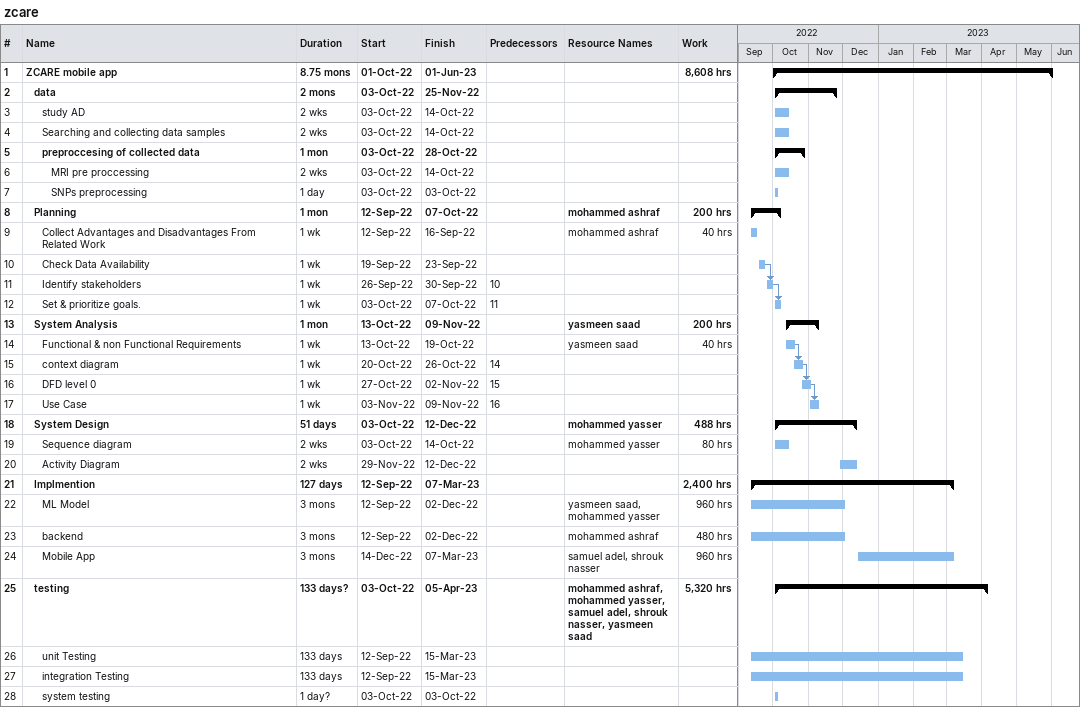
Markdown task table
zcare

| ID | Level | Task | Duration | Start | Finish | Predecessors | Resources | Work (h) |
|---|---|---|---|---|---|---|---|---|
| 1 | 1 | **ZCARE mobile app** | 8.75mo | 2022-10-01 | 2023-06-01 |  |  | 8608 |
| 2 | 2 | **data** | 2mo | 2022-10-03 | 2022-11-25 |  |  |  |
| 3 | 3 | study AD | 2w | 2022-10-03 | 2022-10-14 |  |  |  |
| 4 | 3 | Searching and collecting data samples | 2w | 2022-10-03 | 2022-10-14 |  |  |  |
| 5 | 3 | **preproccesing of collected data** | 1mo | 2022-10-03 | 2022-10-28 |  |  |  |
| 6 | 4 | MRI pre proccessing | 2w | 2022-10-03 | 2022-10-14 |  |  |  |
| 7 | 4 | SNPs preprocessing | 1d | 2022-10-03 | 2022-10-03 |  |  |  |
| 8 | 2 | **Planning** | 1mo | 2022-09-12 | 2022-10-07 |  | mohammed ashraf | 200 |
| 9 | 3 | Collect Advantages and Disadvantages From Related Work | 1w | 2022-09-12 | 2022-09-16 |  | mohammed ashraf | 40 |
| 10 | 3 | Check Data Availability | 1w | 2022-09-19 | 2022-09-23 |  |  |  |
| 11 | 3 | Identify stakeholders | 1w | 2022-09-26 | 2022-09-30 | 10 |  |  |
| 12 | 3 | Set & prioritize goals. | 1w | 2022-10-03 | 2022-10-07 | 11 |  |  |
| 13 | 2 | **System Analysis** | 1mo | 2022-10-13 | 2022-11-09 |  | yasmeen saad | 200 |
| 14 | 3 | Functional & non Functional Requirements | 1w | 2022-10-13 | 2022-10-19 |  | yasmeen saad | 40 |
| 15 | 3 | context diagram | 1w | 2022-10-20 | 2022-10-26 | 14 |  |  |
| 16 | 3 | DFD level 0 | 1w | 2022-10-27 | 2022-11-02 | 15 |  |  |
| 17 | 3 | Use Case | 1w | 2022-11-03 | 2022-11-09 | 16 |  |  |
| 18 | 2 | **System Design** | 51d | 2022-10-03 | 2022-12-12 |  | mohammed yasser | 488 |
| 19 | 3 | Sequence diagram | 2w | 2022-10-03 | 2022-10-14 |  | mohammed yasser | 80 |
| 20 | 3 | Activity Diagram | 2w | 2022-11-29 | 2022-12-12 |  |  |  |
| 21 | 2 | **Implmention** | 127d | 2022-09-12 | 2023-03-07 |  |  | 2400 |
| 22 | 3 | ML Model | 3mo | 2022-09-12 | 2022-12-02 |  | yasmeen saad, mohammed yasser | 960 |
| 23 | 3 | backend | 3mo | 2022-09-12 | 2022-12-02 |  | mohammed ashraf | 480 |
| 24 | 3 | Mobile App | 3mo | 2022-12-14 | 2023-03-07 |  | samuel adel, shrouk nasser | 960 |
| 25 | 2 | **testing** | 133d? | 2022-10-03 | 2023-04-05 |  | mohammed ashraf, mohammed yasser, samuel adel, shrouk nasser, yasmeen saad | 5320 |
| 26 | 3 | unit Testing | 133d | 2022-09-12 | 2023-03-15 |  |  |  |
| 27 | 3 | integration Testing | 133d | 2022-09-12 | 2023-03-15 |  |  |  |
| 28 | 3 | system testing | 1d? | 2022-10-03 | 2022-10-03 |  |  |  |
